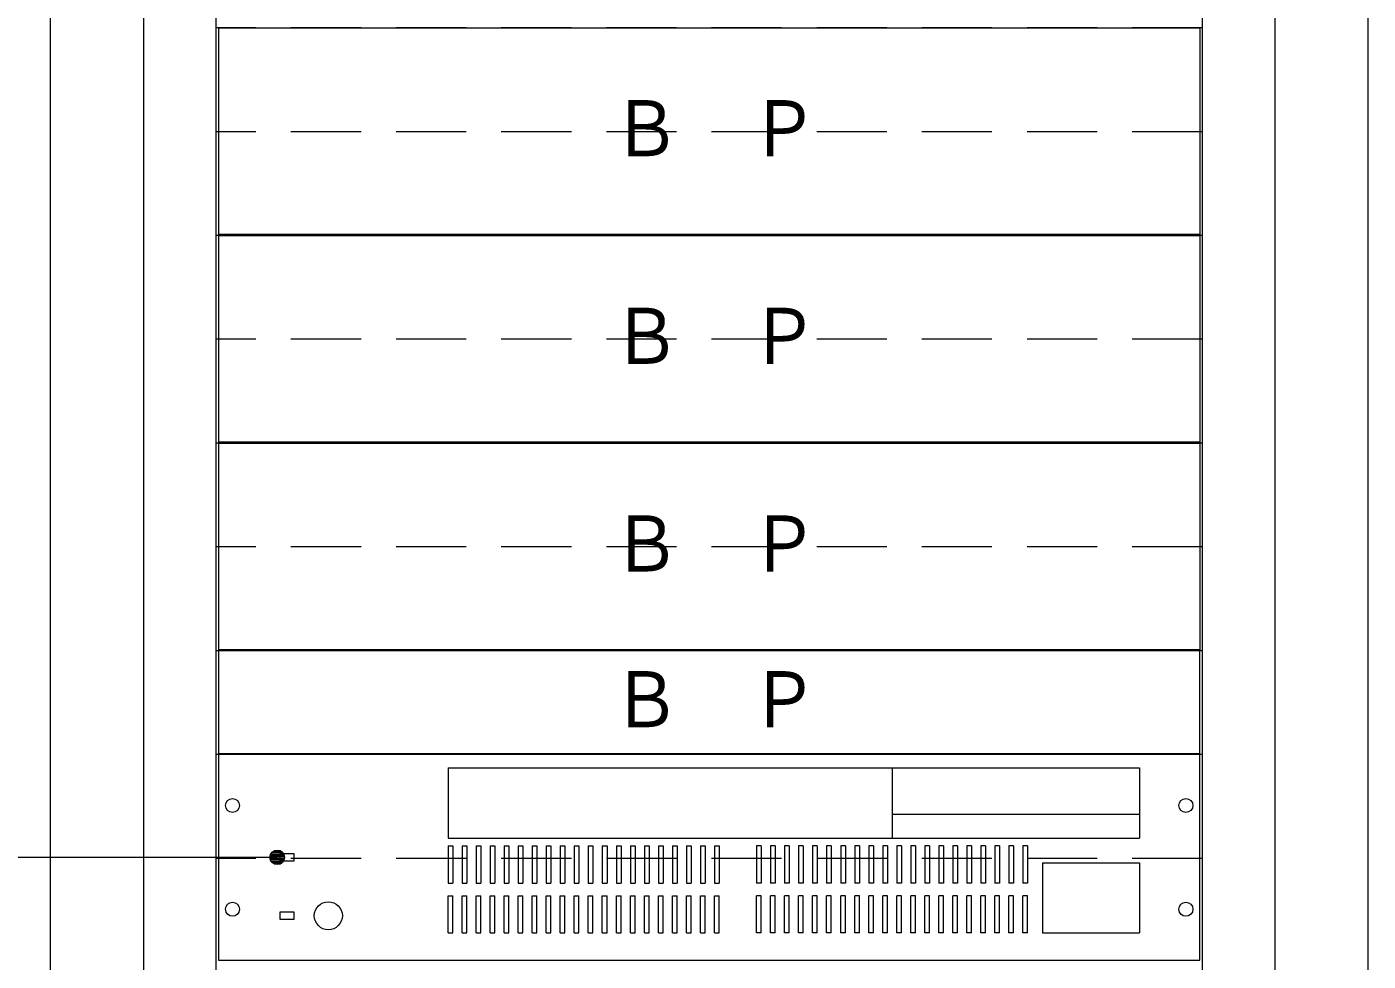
# Model space of a CAD drawing. Units: millimetres, scale not verified. Extents: x -811 to 811, y -280 to 280.
# Drawn here: x -777.27 to -731.35, y -167.67 to -135.66 of the extents above; entities that cross this region are included whole.
import ezdxf
from ezdxf.enums import TextEntityAlignment as Align

# ---------------------------------------------------------------- set-up
doc = ezdxf.new("R2010")
doc.units = ezdxf.units.MM
doc.header["$LTSCALE"] = 2
doc.linetypes.add('DASHED1', pattern=[1.8, 1.2, -0.6])
for name, color, linetype, lineweight in [('0-1_MOJI1', 7, 'Continuous', 9), ('0-4_HOJO', 134, 'DASHED1', 9), ('0-9_GAIKEI', 4, 'Continuous', 9)]:
    doc.layers.add(name, color=color, linetype=linetype, lineweight=lineweight)
doc.styles.add('ＭＳ ゴシック', font='')
doc.styles.get('ＭＳ ゴシック').set_extended_font_data('MS Gothic')

# ---------------------------------------------------------------- blocks, each defined once
blk = doc.blocks.new('-2UBP')
at = {"layer": '0-9_GAIKEI', "color": 7}
for p in [(-33.6, 0), (33.6, -14.152)]:
    blk.add_line(p, (-33.6, -14.152), dxfattribs=at)
blk.add_lwpolyline([(-33.6, 0), (33.6, 0), (33.6, -14.152)], dxfattribs=at)
at = {"layer": '0-9_GAIKEI', "color": 7, "style": 'ＭＳ ゴシック', "width": 0.9}
blk.add_text('Ｂ\u3000Ｐ', height=3.842, dxfattribs=at).set_placement((-6.667, -9.949), align=Align.BOTTOM_LEFT)
blk = doc.blocks.new('-1UBP')
at = {"layer": '0-9_GAIKEI', "color": 7}
blk.add_lwpolyline([(33.6, 0), (-33.6, 0), (-33.6, -7.04), (33.6, -7.04)], close=True, dxfattribs=at)
at = {"layer": '0-9_GAIKEI', "color": 7, "style": 'ＭＳ ゴシック', "width": 0.9}
blk.add_text('Ｂ\u3000Ｐ', height=3.842, dxfattribs=at).set_placement((-6.667, -6.393), align=Align.BOTTOM_LEFT)
blk = doc.blocks.new('U5')
at = {"layer": '0-1_MOJI1', "color": 1}
for p, q in [((0, 0), (-31.68, 0)), ((-0.497, 0.05), (0.497, 0.05)), ((-0.477, 0.15), (0.477, 0.15)), ((-0.433, 0.25), (0.433, 0.25)), ((-0.357, 0.35), (0.357, 0.35)), ((-0.218, 0.45), (0.218, 0.45)), ((-0.497, -0.05), (0.497, -0.05)), ((-0.477, -0.15), (0.477, -0.15)), ((-0.433, -0.25), (0.433, -0.25)), ((-0.357, -0.35), (0.357, -0.35)), ((-0.218, -0.45), (0.218, -0.45))]:
    blk.add_line(p, q, dxfattribs=at)
blk.add_circle((0, 0), 0.5, dxfattribs=at)
blk = doc.blocks.new('WP570B-')
at = {"layer": '0-9_GAIKEI', "color": 7}
for p, q in [((42, 0), (-42, 0)), ((-42, 0), (-42, -17.6)), ((42, -17.6), (42, 0)), ((-42, -17.6), (42, -17.6))]:
    blk.add_line(p, q, dxfattribs=at)
at = {"layer": '0-9_GAIKEI'}
for p, q in [((-22.349, -1.147), (36.838, -1.147)), ((-22.349, -1.147), (-22.349, -7.147)), ((15.658, -1.147), (15.658, -7.147)), ((36.838, -1.147), (36.838, -7.147)), ((15.658, -5.11), (36.838, -5.11)), ((-22.349, -7.147), (36.838, -7.147)), ((-22.349, -7.819), (-21.949, -7.819)), ((-22.349, -7.819), (-22.349, -11.011)), ((-21.949, -7.819), (-21.949, -11.011)), ((-21.149, -7.819), (-20.749, -7.819)), ((-21.149, -7.819), (-21.149, -11.011)), ((-20.749, -7.819), (-20.749, -11.011)), ((-19.949, -7.819), (-19.549, -7.819)), ((-19.949, -7.819), (-19.949, -11.011)), ((-19.549, -7.819), (-19.549, -11.011)), ((-18.749, -7.819), (-18.349, -7.819)), ((-18.749, -7.819), (-18.749, -11.011)), ((-18.349, -7.819), (-18.349, -11.011)), ((-17.549, -7.819), (-17.149, -7.819)), ((-17.549, -7.819), (-17.549, -11.011)), ((-17.149, -7.819), (-17.149, -11.011)), ((-16.349, -7.819), (-15.949, -7.819)), ((-16.349, -7.819), (-16.349, -11.011)), ((-15.949, -7.819), (-15.949, -11.011)), ((-15.149, -7.819), (-14.749, -7.819)), ((-15.149, -7.819), (-15.149, -11.011)), ((-14.749, -7.819), (-14.749, -11.011)), ((-13.949, -7.819), (-13.549, -7.819)), ((-13.949, -7.819), (-13.949, -11.011)), ((-13.549, -7.819), (-13.549, -11.011)), ((-12.749, -7.819), (-12.349, -7.819)), ((-12.749, -7.819), (-12.749, -11.011)), ((-12.349, -7.819), (-12.349, -11.011)), ((-11.549, -7.819), (-11.149, -7.819)), ((-11.549, -7.819), (-11.549, -11.011)), ((-11.149, -7.819), (-11.149, -11.011)), ((-10.349, -7.819), (-9.949, -7.819)), ((-10.349, -7.819), (-10.349, -11.011)), ((-9.949, -7.819), (-9.949, -11.011)), ((-9.149, -7.819), (-8.749, -7.819)), ((-9.149, -7.819), (-9.149, -11.011)), ((-8.749, -7.819), (-8.749, -11.011)), ((-7.949, -7.819), (-7.549, -7.819)), ((-7.949, -7.819), (-7.949, -11.011)), ((-7.549, -7.819), (-7.549, -11.011)), ((-6.749, -7.819), (-6.349, -7.819)), ((-6.749, -7.819), (-6.749, -11.011)), ((-6.349, -7.819), (-6.349, -11.011)), ((-5.549, -7.819), (-5.149, -7.819)), ((-5.549, -7.819), (-5.549, -11.011)), ((-5.149, -7.819), (-5.149, -11.011)), ((-4.349, -7.819), (-3.949, -7.819)), ((-4.349, -7.819), (-4.349, -11.011)), ((-3.949, -7.819), (-3.949, -11.011)), ((-3.149, -7.819), (-2.749, -7.819)), ((-3.149, -7.819), (-3.149, -11.011)), ((-2.749, -7.819), (-2.749, -11.011)), ((-1.949, -7.819), (-1.549, -7.819)), ((-1.949, -7.819), (-1.949, -11.011)), ((-1.549, -7.819), (-1.549, -11.011)), ((-0.749, -7.819), (-0.349, -7.819)), ((-0.749, -7.819), (-0.749, -11.011)), ((-0.349, -7.819), (-0.349, -11.011)), ((0.451, -7.819), (0.451, -11.011)), ((0.451, -7.819), (0.851, -7.819)), ((0.851, -7.819), (0.851, -11.011)), ((4.451, -7.819), (4.051, -7.819)), ((4.051, -7.819), (4.051, -11.011)), ((4.451, -7.819), (4.451, -11.011)), ((5.251, -7.819), (5.251, -11.011)), ((5.651, -7.819), (5.251, -7.819)), ((5.651, -7.819), (5.651, -11.011)), ((6.451, -7.819), (6.451, -11.011)), ((6.851, -7.819), (6.451, -7.819)), ((6.851, -7.819), (6.851, -11.011)), ((7.651, -7.819), (7.651, -11.011)), ((8.051, -7.819), (7.651, -7.819)), ((8.051, -7.819), (8.051, -11.011)), ((8.851, -7.819), (8.851, -11.011)), ((9.251, -7.819), (8.851, -7.819)), ((9.251, -7.819), (9.251, -11.011)), ((10.051, -7.819), (10.051, -11.011)), ((10.451, -7.819), (10.051, -7.819)), ((10.451, -7.819), (10.451, -11.011)), ((11.251, -7.819), (11.251, -11.011)), ((11.651, -7.819), (11.251, -7.819)), ((11.651, -7.819), (11.651, -11.011)), ((12.451, -7.819), (12.451, -11.011)), ((12.851, -7.819), (12.451, -7.819)), ((12.851, -7.819), (12.851, -11.011)), ((13.651, -7.819), (13.651, -11.011)), ((14.051, -7.819), (13.651, -7.819)), ((14.051, -7.819), (14.051, -11.011)), ((14.851, -7.819), (14.851, -11.011)), ((15.251, -7.819), (14.851, -7.819)), ((15.251, -7.819), (15.251, -11.011)), ((16.051, -7.819), (16.051, -11.011)), ((16.451, -7.819), (16.051, -7.819)), ((16.451, -7.819), (16.451, -11.011)), ((17.251, -7.819), (17.251, -11.011)), ((17.651, -7.819), (17.251, -7.819)), ((17.651, -7.819), (17.651, -11.011)), ((18.451, -7.819), (18.451, -11.011)), ((18.851, -7.819), (18.451, -7.819)), ((18.851, -7.819), (18.851, -11.011)), ((19.651, -7.819), (19.651, -11.011)), ((20.051, -7.819), (19.651, -7.819)), ((20.051, -7.819), (20.051, -11.011)), ((21.251, -7.819), (20.851, -7.819)), ((20.851, -7.819), (20.851, -11.011)), ((21.251, -7.819), (21.251, -11.011)), ((22.051, -7.819), (22.051, -11.011)), ((22.451, -7.819), (22.051, -7.819)), ((22.451, -7.819), (22.451, -11.011)), ((23.651, -7.819), (23.251, -7.819)), ((23.251, -7.819), (23.251, -11.011)), ((23.651, -7.819), (23.651, -11.011)), ((24.451, -7.819), (24.451, -11.011)), ((24.851, -7.819), (24.451, -7.819)), ((24.851, -7.819), (24.851, -11.011)), ((25.651, -7.819), (25.651, -11.011)), ((26.051, -7.819), (25.651, -7.819)), ((26.051, -7.819), (26.051, -11.011)), ((26.851, -7.819), (26.851, -11.011)), ((27.251, -7.819), (26.851, -7.819)), ((27.251, -7.819), (27.251, -11.011)), ((-35.534, -8.495), (-36.76, -8.495)), ((-35.534, -9.105), (-35.534, -8.495)), ((28.539, -9.275), (28.539, -15.275)), ((28.539, -9.275), (36.838, -9.275)), ((36.838, -9.275), (36.838, -15.275)), ((-22.349, -11.011), (-21.949, -11.011)), ((-21.149, -11.011), (-20.749, -11.011)), ((-19.949, -11.011), (-19.549, -11.011)), ((-18.749, -11.011), (-18.349, -11.011)), ((-17.549, -11.011), (-17.149, -11.011)), ((-16.349, -11.011), (-15.949, -11.011)), ((-15.149, -11.011), (-14.749, -11.011)), ((-13.949, -11.011), (-13.549, -11.011)), ((-12.749, -11.011), (-12.349, -11.011)), ((-11.549, -11.011), (-11.149, -11.011)), ((-10.349, -11.011), (-9.949, -11.011)), ((-9.149, -11.011), (-8.749, -11.011)), ((-7.949, -11.011), (-7.549, -11.011)), ((-6.749, -11.011), (-6.349, -11.011)), ((-5.549, -11.011), (-5.149, -11.011)), ((-4.349, -11.011), (-3.949, -11.011)), ((-3.149, -11.011), (-2.749, -11.011)), ((-1.949, -11.011), (-1.549, -11.011)), ((-0.749, -11.011), (-0.349, -11.011)), ((0.451, -11.011), (0.851, -11.011)), ((4.451, -11.011), (4.051, -11.011)), ((5.651, -11.011), (5.251, -11.011)), ((6.851, -11.011), (6.451, -11.011)), ((8.051, -11.011), (7.651, -11.011)), ((9.251, -11.011), (8.851, -11.011)), ((10.451, -11.011), (10.051, -11.011)), ((11.651, -11.011), (11.251, -11.011)), ((12.851, -11.011), (12.451, -11.011)), ((14.051, -11.011), (13.651, -11.011)), ((15.251, -11.011), (14.851, -11.011)), ((16.451, -11.011), (16.051, -11.011)), ((17.651, -11.011), (17.251, -11.011)), ((18.851, -11.011), (18.451, -11.011)), ((20.051, -11.011), (19.651, -11.011)), ((21.251, -11.011), (20.851, -11.011)), ((22.451, -11.011), (22.051, -11.011)), ((23.651, -11.011), (23.251, -11.011)), ((24.851, -11.011), (24.451, -11.011)), ((26.051, -11.011), (25.651, -11.011)), ((27.251, -11.011), (26.851, -11.011)), ((-22.349, -15.275), (-22.349, -12.083)), ((-22.349, -12.083), (-21.949, -12.083)), ((-21.949, -15.275), (-21.949, -12.083)), ((-21.149, -15.275), (-21.149, -12.083)), ((-21.149, -12.083), (-20.749, -12.083)), ((-20.749, -15.275), (-20.749, -12.083)), ((-19.949, -15.275), (-19.949, -12.083)), ((-19.949, -12.083), (-19.549, -12.083)), ((-19.549, -15.275), (-19.549, -12.083)), ((-18.749, -15.275), (-18.749, -12.083)), ((-18.749, -12.083), (-18.349, -12.083)), ((-18.349, -15.275), (-18.349, -12.083)), ((-17.549, -15.275), (-17.549, -12.083)), ((-17.549, -12.083), (-17.149, -12.083)), ((-17.149, -15.275), (-17.149, -12.083)), ((-16.349, -15.275), (-16.349, -12.083)), ((-16.349, -12.083), (-15.949, -12.083)), ((-15.949, -15.275), (-15.949, -12.083)), ((-15.149, -15.275), (-15.149, -12.083)), ((-15.149, -12.083), (-14.749, -12.083)), ((-14.749, -15.275), (-14.749, -12.083)), ((-13.949, -15.275), (-13.949, -12.083)), ((-13.949, -12.083), (-13.549, -12.083)), ((-13.549, -15.275), (-13.549, -12.083)), ((-12.749, -15.275), (-12.749, -12.083)), ((-12.749, -12.083), (-12.349, -12.083)), ((-12.349, -15.275), (-12.349, -12.083)), ((-11.549, -15.275), (-11.549, -12.083)), ((-11.549, -12.083), (-11.149, -12.083)), ((-11.149, -15.275), (-11.149, -12.083)), ((-10.349, -15.275), (-10.349, -12.083)), ((-10.349, -12.083), (-9.949, -12.083)), ((-9.949, -15.275), (-9.949, -12.083)), ((-9.149, -15.275), (-9.149, -12.083)), ((-9.149, -12.083), (-8.749, -12.083)), ((-8.749, -15.275), (-8.749, -12.083)), ((-7.949, -15.275), (-7.949, -12.083)), ((-7.949, -12.083), (-7.549, -12.083)), ((-7.549, -15.275), (-7.549, -12.083)), ((-6.749, -15.275), (-6.749, -12.083)), ((-6.749, -12.083), (-6.349, -12.083)), ((-6.349, -15.275), (-6.349, -12.083)), ((-5.549, -15.275), (-5.549, -12.083)), ((-5.549, -12.083), (-5.149, -12.083)), ((-5.149, -15.275), (-5.149, -12.083)), ((-4.349, -15.275), (-4.349, -12.083)), ((-4.349, -12.083), (-3.949, -12.083)), ((-3.949, -15.275), (-3.949, -12.083)), ((-3.149, -15.275), (-3.149, -12.083)), ((-3.149, -12.083), (-2.749, -12.083)), ((-2.749, -15.275), (-2.749, -12.083)), ((-1.949, -15.275), (-1.949, -12.083)), ((-1.949, -12.083), (-1.549, -12.083)), ((-1.549, -15.275), (-1.549, -12.083)), ((-0.749, -15.275), (-0.749, -12.083)), ((-0.749, -12.083), (-0.349, -12.083)), ((-0.349, -15.275), (-0.349, -12.083)), ((0.451, -15.275), (0.451, -12.083)), ((0.451, -12.083), (0.851, -12.083)), ((0.851, -15.275), (0.851, -12.083)), ((4.051, -15.275), (4.051, -12.083)), ((4.451, -12.083), (4.051, -12.083)), ((4.451, -15.275), (4.451, -12.083)), ((5.251, -15.275), (5.251, -12.083)), ((5.651, -12.083), (5.251, -12.083)), ((5.651, -15.275), (5.651, -12.083)), ((6.451, -15.275), (6.451, -12.083)), ((6.851, -12.083), (6.451, -12.083)), ((6.851, -15.275), (6.851, -12.083)), ((7.651, -15.275), (7.651, -12.083)), ((8.051, -12.083), (7.651, -12.083)), ((8.051, -15.275), (8.051, -12.083)), ((8.851, -15.275), (8.851, -12.083)), ((9.251, -12.083), (8.851, -12.083)), ((9.251, -15.275), (9.251, -12.083)), ((10.051, -15.275), (10.051, -12.083)), ((10.451, -12.083), (10.051, -12.083)), ((10.451, -15.275), (10.451, -12.083)), ((11.251, -15.275), (11.251, -12.083)), ((11.651, -12.083), (11.251, -12.083)), ((11.651, -15.275), (11.651, -12.083)), ((12.451, -15.275), (12.451, -12.083)), ((12.851, -12.083), (12.451, -12.083)), ((12.851, -15.275), (12.851, -12.083)), ((13.651, -15.275), (13.651, -12.083)), ((14.051, -12.083), (13.651, -12.083)), ((14.051, -15.275), (14.051, -12.083)), ((14.851, -15.275), (14.851, -12.083)), ((15.251, -12.083), (14.851, -12.083)), ((15.251, -15.275), (15.251, -12.083)), ((16.051, -15.275), (16.051, -12.083)), ((16.451, -12.083), (16.051, -12.083)), ((16.451, -15.275), (16.451, -12.083)), ((17.251, -15.275), (17.251, -12.083)), ((17.651, -12.083), (17.251, -12.083)), ((17.651, -15.275), (17.651, -12.083)), ((18.451, -15.275), (18.451, -12.083)), ((18.851, -12.083), (18.451, -12.083)), ((18.851, -15.275), (18.851, -12.083)), ((19.651, -15.275), (19.651, -12.083)), ((20.051, -12.083), (19.651, -12.083)), ((20.051, -15.275), (20.051, -12.083)), ((21.251, -12.083), (20.851, -12.083)), ((20.851, -15.275), (20.851, -12.083)), ((21.251, -15.275), (21.251, -12.083)), ((22.051, -15.275), (22.051, -12.083)), ((22.451, -12.083), (22.051, -12.083)), ((22.451, -15.275), (22.451, -12.083)), ((23.251, -15.275), (23.251, -12.083)), ((23.651, -12.083), (23.251, -12.083)), ((23.651, -15.275), (23.651, -12.083)), ((24.451, -15.275), (24.451, -12.083)), ((24.851, -12.083), (24.451, -12.083)), ((24.851, -15.275), (24.851, -12.083)), ((25.651, -15.275), (25.651, -12.083)), ((26.051, -12.083), (25.651, -12.083)), ((26.051, -15.275), (26.051, -12.083)), ((26.851, -15.275), (26.851, -12.083)), ((27.251, -12.083), (26.851, -12.083)), ((27.251, -15.275), (27.251, -12.083)), ((-22.349, -15.275), (-21.949, -15.275)), ((-21.149, -15.275), (-20.749, -15.275)), ((-19.949, -15.275), (-19.549, -15.275)), ((-18.749, -15.275), (-18.349, -15.275)), ((-17.549, -15.275), (-17.149, -15.275)), ((-16.349, -15.275), (-15.949, -15.275)), ((-15.149, -15.275), (-14.749, -15.275)), ((-13.949, -15.275), (-13.549, -15.275)), ((-12.749, -15.275), (-12.349, -15.275)), ((-11.549, -15.275), (-11.149, -15.275)), ((-10.349, -15.275), (-9.949, -15.275)), ((-9.149, -15.275), (-8.749, -15.275)), ((-7.949, -15.275), (-7.549, -15.275)), ((-6.749, -15.275), (-6.349, -15.275)), ((-5.549, -15.275), (-5.149, -15.275)), ((-4.349, -15.275), (-3.949, -15.275)), ((-3.149, -15.275), (-2.749, -15.275)), ((-1.949, -15.275), (-1.549, -15.275)), ((-0.749, -15.275), (-0.349, -15.275)), ((0.451, -15.275), (0.851, -15.275)), ((4.451, -15.275), (4.051, -15.275)), ((5.651, -15.275), (5.251, -15.275)), ((6.851, -15.275), (6.451, -15.275)), ((8.051, -15.275), (7.651, -15.275)), ((9.251, -15.275), (8.851, -15.275)), ((10.451, -15.275), (10.051, -15.275)), ((11.651, -15.275), (11.251, -15.275)), ((12.851, -15.275), (12.451, -15.275)), ((14.051, -15.275), (13.651, -15.275)), ((15.251, -15.275), (14.851, -15.275)), ((16.451, -15.275), (16.051, -15.275)), ((17.651, -15.275), (17.251, -15.275)), ((18.851, -15.275), (18.451, -15.275)), ((20.051, -15.275), (19.651, -15.275)), ((21.251, -15.275), (20.851, -15.275)), ((22.451, -15.275), (22.051, -15.275)), ((23.651, -15.275), (23.251, -15.275)), ((24.851, -15.275), (24.451, -15.275)), ((26.051, -15.275), (25.651, -15.275)), ((27.251, -15.275), (26.851, -15.275)), ((28.539, -15.275), (36.838, -15.275))]:
    blk.add_line(p, q, dxfattribs=at)
blk.add_lwpolyline([(-36.76, -8.495), (-36.76, -9.105), (-35.534, -9.105)], dxfattribs=at)
blk.add_lwpolyline([(-36.76, -14.105), (-35.534, -14.105), (-35.534, -13.495), (-36.76, -13.495)], close=True, dxfattribs=at)
for centre, radius in [((-40.8, -4.355), 0.6), ((40.8, -4.355), 0.6), ((-32.6, -13.8), 1.2), ((-40.8, -13.245), 0.6), ((40.8, -13.245), 0.6)]:
    blk.add_circle(centre, radius, dxfattribs=at)

msp = doc.modelspace()

# ---------------------------------------------------------------- linework, layer by layer
at = {"layer": '0-4_HOJO'}
for p, q in [((-737.028, -135.7), (-770.788, -135.7)), ((-737.028, -139.256), (-770.788, -139.256)), ((-737.028, -142.812), (-770.788, -142.812)), ((-737.028, -146.368), (-770.788, -146.368)), ((-737.028, -149.924), (-770.788, -149.924)), ((-737.028, -153.48), (-770.788, -153.48)), ((-737.028, -157.036), (-770.788, -157.036)), ((-737.028, -160.592), (-770.788, -160.592)), ((-737.028, -164.148), (-770.788, -164.148))]:
    msp.add_line(p, q, dxfattribs=at)
at = {"layer": '0-9_GAIKEI', "color": 3}
for p, q in [((-776.468, -42.464), (-776.468, -202.464)), ((-731.348, -202.464), (-731.348, -42.464))]:
    msp.add_line(p, q, dxfattribs=at)
at = {"layer": '0-9_GAIKEI', "color": 7}
for p, q in [((-773.268, -198.464), (-773.268, -42.464)), ((-734.548, -42.464), (-734.548, -198.464)), ((-770.788, -198.464), (-770.788, -47.264)), ((-737.028, -47.264), (-737.028, -198.464))]:
    msp.add_line(p, q, dxfattribs=at)

# ---------------------------------------------------------------- block references
at = {"layer": '0-1_MOJI1', "xscale": 0.5, "yscale": 0.5}
msp.add_blockref('U5', (-768.697, -164.112), dxfattribs=at)
at = {"layer": '0-9_GAIKEI'}
for name, p, xscale, yscale in [('-2UBP', (-753.908, -135.7), 0.5, 0.5), ('-2UBP', (-753.908, -142.812), 0.5, 0.5), ('-2UBP', (-753.908, -149.924), 0.5, 0.5), ('-1UBP', (-753.908, -157.036), 0.5, 0.5), ('WP570B-', (-753.908, -160.592), 0.4, 0.4)]:
    msp.add_blockref(name, p, dxfattribs=dict(at, xscale=xscale, yscale=yscale))

doc.saveas('drawing.dxf')
